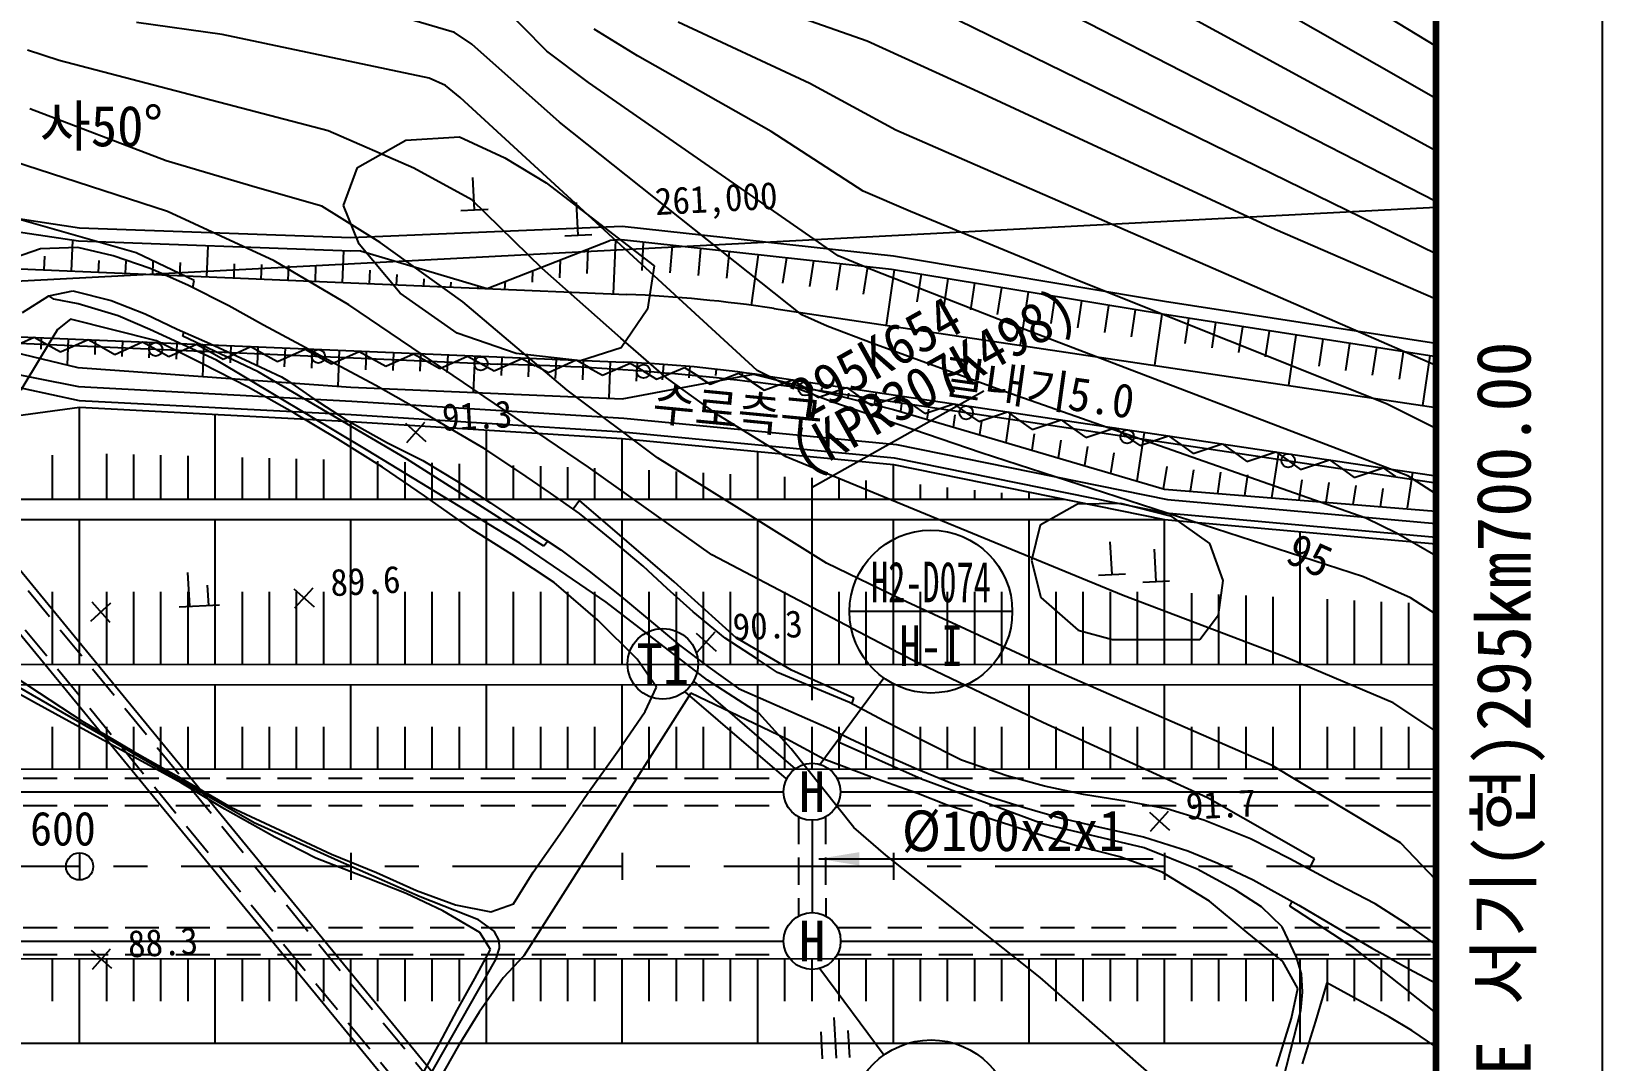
# Model space of a CAD drawing. Header units: millimetres. Extents: x 12262 to 13058, y 1103 to 1809.
# Drawn here: x 12942 to 13057.9, y 1454 to 1529.9 of the extents above; entities that cross this region are included whole.
import ezdxf
from ezdxf.enums import TextEntityAlignment as Align
from ezdxf.xclip import XClip

# ---------------------------------------------------------------- set-up
doc = ezdxf.new("R2010")
doc.units = ezdxf.units.MM
doc.header["$LTSCALE"] = 10
doc.header["$MEASUREMENT"] = 0
doc.header["$XCLIPFRAME"] = 2
for name, pattern in [('11-1평면$0$HIDDEN', [0.375, 0.25, -0.125]), ('A-CENTR01', [2, 1.25, -0.25, 0.25, -0.25]), ('CENTER', [2, 1.25, -0.25, 0.25, -0.25]), ('HIDDEN', [0.375, 0.25, -0.125])]:
    doc.linetypes.add(name, pattern=pattern)
for name, color, linetype in [('TN-MACL', 6, 'A-CENTR01'), ('TN-MANH', 4, 'Continuous'), ('TT-WIRE-EQPM', 6, 'Continuous'), ('TZ-BASE', 253, 'Continuous'), ('TZ-CABL', 4, 'Continuous')]:
    doc.layers.add(name, color=color, linetype=linetype)
doc.layers.add('TX-PAPR', color=2, linetype='Continuous', plot=False)
doc.styles.add('GR', font='GulimChe.ttf')
doc.styles.add('HANA', font='GulimChe.ttf')
doc.styles.get("Standard").update_dxf_attribs({"font": 'GulimChe.ttf'})
doc.styles.add('굴림체', font='GulimChe.ttf')
doc.linetypes.add('ZIGZAG', pattern='A,0.0001,-0.2,[131,ltypeshp.shx,S=0.2,R=0,X=-0.2,Y=0],-0.4,[131,ltypeshp.shx,S=0.2,R=180,X=0.2,Y=0],-0.2', length=0.8001)
doc.dimstyles.get("Standard").update_dxf_attribs({"dimtxt": 0.18, "dimasz": 0.18, "dimexe": 0.18, "dimexo": 0.0625, "dimgap": 0.09, "dimtad": 0, "dimtih": 1, "dimtoh": 1, "dimdec": 4, "dimzin": 0, "dimdsep": 46, "dimtxsty": 'Standard', "dimcen": 0.09, "dimadec": 0, "dimazin": 0, "dimtfac": 1, "dimtdec": 4, "dimtofl": 0, "dimtmove": 0, "dimatfit": 3, "dimfxl": 0, "dimtolj": 1, "dimtzin": 0, "dimarcsym": 0})

# ---------------------------------------------------------------- blocks, each defined once
blk = doc.blocks.new('JD-SGS4SX3S')
at = {"layer": 'TZ-BASE'}
for p, q in [((700, 52.75, 103), (661.18, 73.9, 103)), ((700, 60.46, 105), (678.58, 73.44, 105)), ((700, 56.59, 104), (675.71, 70.47, 104)), ((700, 49, 102), (660.36, 69.32, 102)), ((634.44, 60.09, 97), (630.87, 63.73, 97)), ((658.06, 60.83, 100), (648.27, 64.29, 100)), ((627.65, 61.46, 96), (621.38, 63.29, 96)), ((610.52, 61.3, 95), (604.2, 62.2, 95)), ((628.92, 60.6, 96), (627.65, 61.46, 96)), ((641.13, 59.74, 98), (637.94, 61.71, 98)), ((653.85, 57.71, 99), (644.13, 62.23, 99)), ((700, 45.14, 101), (664.85, 62.31, 101)), ((625.78, 58.1, 95), (610.52, 61.3, 95)), ((635.39, 54.85, 96), (628.92, 60.6, 96)), ((665.94, 57.24, 100), (658.06, 60.83, 100)), ((598.49, 59.39, 94), (596.15, 60.15, 94)), ((618.32, 54.21, 94), (598.49, 59.39, 94)), ((637.52, 57.77, 97), (634.44, 60.09, 97)), ((650.98, 54.16, 98), (641.13, 59.74, 98)), ((626.98, 57.55, 95), (625.78, 58.1, 95)), ((628.05, 56.66, 95), (626.98, 57.55, 95)), ((655.94, 45.01, 97), (637.52, 57.77, 97)), ((660.17, 54.27, 99), (653.85, 57.71, 99)), ((688.14, 46.93, 100), (665.94, 57.24, 100)), ((606.39, 51.99, 93), (596.32, 55.83, 93)), ((649.95, 36.55, 95), (628.05, 56.66, 95)), ((653.25, 40.65, 96), (635.39, 54.85, 96)), ((624.65, 51.45, 94), (618.32, 54.21, 94)), ((620.49, 51.5, 95.22), (624.05, 53.53, 95.22)), ((624.05, 53.53, 95.22), (628.01, 53.76, 95.22)), ((628.01, 53.76, 95.22), (631.36, 52.23, 95.22)), ((657.77, 49.77, 98), (650.98, 54.16, 98)), ((665.63, 51.88, 99), (660.17, 54.27, 99)), ((606.48, 48.27, 92), (594.15, 52.27, 92)), ((631.36, 52.23, 95.22), (634.4, 50.39, 95.22)), ((613.11, 50, 93), (606.39, 51.99, 93)), ((619.46, 48.7, 95.22), (620.49, 51.5, 95.22)), ((628.93, 49.12, 94), (624.65, 51.45, 94)), ((700, 36.91, 99), (665.63, 51.88, 99)), ((580, 50.07), (600, 47.07)), ((580, 50.07), (600, 47.07)), ((617.87, 48.65, 93), (613.11, 50, 93)), ((629.12, 48.38, 94.96), (628.99, 50.78, 94.96)), ((634.4, 50.39, 95.22), (642.37, 44.27, 95.22)), ((604.17, 45.23, 91), (591.98, 48.71, 91)), ((620.61, 45.85, 95.22), (619.46, 48.7, 95.22)), ((634.1, 44.06, 94), (628.93, 49.12, 94)), ((636.77, 46.53, 94.94), (636.64, 48.93, 94.94)), ((661.25, 48.27, 98), (657.77, 49.77, 98)), ((280, 26.66), (700, 48.59)), ((614.35, 44.63, 92), (606.48, 48.27, 92)), ((622.16, 45.99, 93), (617.87, 48.65, 93)), ((628.12, 48.33, 94.96), (630.12, 48.43, 94.96)), ((673.12, 43.37, 98), (661.25, 48.27, 98)), ((599.91, 46.07), (593.2, 47.08)), ((600, 47.07), (620, 46.35)), ((600, 47.07), (620, 46.35)), ((620, 46.35), (640, 47.18)), ((620, 46.35), (640, 47.18)), ((635.77, 46.48, 94.94), (637.77, 46.58, 94.94)), ((640, 47.18), (660, 44.99)), ((640, 47.18), (660, 44.99)), ((700, 41.81, 100), (688.14, 46.93, 100)), ((597.12, 45.51, 94.78), (594.64, 44.66, 94.78)), ((599.86, 45.61, 94.78), (597.12, 45.51, 94.78)), ((599.47, 46.14), (599.37, 43.88)), ((602.47, 45, 94.78), (599.86, 45.61, 94.78)), ((620, 45.35), (599.91, 46.07)), ((608.44, 43.17, 91), (604.17, 45.23, 91)), ((609.46, 45.73), (609.36, 43.46)), ((619.45, 45.37), (619.35, 43.04)), ((620.71, 45.38), (620, 45.35)), ((623.64, 42.26, 95.22), (620.61, 45.85, 95.22)), ((620.71, 45.38), (630.04, 42.59)), ((628.26, 41.62, 93), (622.16, 45.99, 93)), ((630.04, 42.59), (639.1, 46.14)), ((637.47, 45.51), (637.4, 43.7)), ((639.96, 46.18), (639.1, 46.14)), ((639.5, 46.16), (639.34, 42.2)), ((659.86, 44), (639.96, 46.18)), ((641.56, 46.01), (641.45, 43.92)), ((643.68, 45.77), (643.53, 43.74)), ((645.79, 45.54), (645.61, 43.55)), ((647.9, 45.31), (647.69, 43.36)), ((589.79, 44.28), (640.34, 42.16)), ((597.42, 44.97), (597.37, 43.96)), ((601.41, 44.66), (601.37, 43.8)), ((605.2, 44.06, 94.78), (602.47, 45, 94.78)), ((603.41, 44.61), (603.37, 43.71)), ((607.99, 42.85, 94.78), (605.2, 44.06, 94.78)), ((605.41, 44.57), (605.37, 43.63)), ((607.41, 44.52), (607.37, 43.54)), ((611.4, 44.41), (611.36, 43.38)), ((613.4, 44.35), (613.36, 43.29)), ((619.85, 41.4, 92), (614.35, 44.63, 92)), ((615.4, 44.28), (615.36, 43.21)), ((617.4, 44.21), (617.36, 43.13)), ((639.91, 38.93, 94), (634.1, 44.06, 94)), ((635.44, 44.71), (635.38, 43.38)), ((642.37, 44.27, 95.22), (641.88, 41.06, 95.22)), ((650.02, 45.08), (649.52, 41.36)), ((652.11, 44.85), (651.83, 42.98)), ((654.1, 44.63), (653.82, 42.74)), ((656.09, 44.42), (655.8, 42.46)), ((658.6, 43.89, 97), (655.94, 45.01, 97)), ((658.08, 44.2), (657.78, 42.18)), ((660, 44.99), (680, 41.67)), ((660, 44.99), (680, 41.67)), ((608.34, 42.67, 91), (608.44, 43.17, 91)), ((621.39, 43.94), (621.35, 42.96)), ((623.38, 43.62), (623.35, 42.87)), ((625.37, 43.31), (625.35, 42.79)), ((627.36, 43.07), (627.35, 42.71)), ((631.37, 43.12), (631.34, 42.54)), ((633.4, 43.91), (633.37, 43.06)), ((668.86, 39.89, 97), (658.6, 43.89, 97)), ((660.07, 43.98), (659.46, 39.89)), ((679.84, 40.69), (659.86, 44)), ((662.04, 43.64), (661.73, 41.61)), ((664.01, 43.31), (663.71, 41.32)), ((665.99, 42.99), (665.69, 41.01)), ((696.36, 34.09, 98), (673.12, 43.37, 98)), ((595.78, 40.83, 90.37), (597.74, 42.06, 90.37)), ((598.1, 41.8, 90), (597.73, 42.06, 90)), ((597.74, 42.06, 90.37), (599.51, 42.43, 90.37)), ((599.89, 41.47, 90), (598.1, 41.8, 90)), ((599.51, 42.43, 90.37), (602.32, 41.72, 90.37)), ((602.32, 41.72, 90.37), (604.83, 40.72, 90.37)), ((611.01, 41.31, 94.78), (607.99, 42.85, 94.78)), ((627.84, 39.31, 95.22), (623.64, 42.26, 95.22)), ((629.35, 42.8), (629.35, 42.62)), ((667.96, 42.66), (667.66, 40.68)), ((669.93, 42.33), (669.35, 38.41)), ((671.91, 42), (671.61, 40.02)), ((602.85, 40.59, 90), (599.89, 41.47, 90)), ((605.19, 39.57, 90), (602.85, 40.59, 90)), ((604.83, 40.72, 90.37), (607.2, 39.59, 90.37)), ((613.56, 39.89, 94.78), (611.01, 41.31, 94.78)), ((637.53, 29.42, 92), (619.85, 41.4, 92)), ((635.95, 35.1, 93), (628.26, 41.62, 93)), ((641.88, 41.06, 95.22), (639.93, 38.23, 95.22)), ((651.19, 41.13), (700, 33.83)), ((655.12, 39.82, 96), (653.25, 40.65, 96)), ((673.88, 41.68), (673.58, 39.69)), ((675.85, 41.35), (675.56, 39.36)), ((677.82, 41.02), (677.53, 39.03)), ((679.8, 40.69), (679.24, 36.94)), ((699.86, 37.57), (679.84, 40.69)), ((680, 41.67), (700, 38.57)), ((680, 41.67), (700, 38.57)), ((575.54, 39.56), (599.98, 34.35)), ((575.7, 40.15), (599.93, 35.36)), ((598.38, 39.56, 89.33), (597.18, 37.64, 89.33)), ((599.33, 40.32, 89.33), (598.38, 39.56, 89.33)), ((605.68, 38.74, 89.33), (599.33, 40.32, 89.33)), ((610.1, 37.32, 90), (605.19, 39.57, 90)), ((607.2, 39.59, 90.37), (609.6, 38.53, 90.37)), ((616.32, 38.42, 94.78), (613.56, 39.89, 94.78)), ((658.49, 38.53, 96), (655.12, 39.82, 96)), ((697.94, 28.79, 97), (668.86, 39.89, 97)), ((681.77, 40.39), (681.5, 38.55)), ((683.75, 40.08), (683.47, 38.21)), ((685.73, 39.77), (685.44, 37.88)), ((687.7, 39.46), (687.42, 37.55)), ((589.41, 39.29), (599.88, 36.76)), ((589.58, 39.28), (640.13, 37.17)), ((594.6, 38.09), (596.64, 39.01)), ((596.64, 39.01), (597.62, 38.46)), ((597.16, 38.97), (597.13, 38.12)), ((597.62, 38.46), (598.59, 37.92)), ((598.59, 37.92), (600.64, 38.83)), ((599.16, 38.88), (599.08, 36.95)), ((600.64, 38.83), (601.61, 38.29)), ((601.16, 38.8), (601.12, 37.72)), ((601.61, 38.29), (602.59, 37.74)), ((602.59, 37.74), (604.63, 38.66)), ((603.16, 38.72), (603.11, 37.59)), ((604.63, 38.66), (605.61, 38.11)), ((605.16, 38.63), (605.11, 37.49)), ((609.05, 37.04, 89.33), (605.68, 38.74, 89.33)), ((606.59, 37.57), (608.63, 38.48)), ((607.16, 38.55), (607.11, 37.39)), ((607.61, 39.07, 91), (607.68, 39.38, 91)), ((613.16, 36.44, 91), (607.61, 39.07, 91)), ((608.63, 38.48), (609.61, 37.94)), ((609.15, 38.46), (609.06, 36.1)), ((609.6, 38.53, 90.37), (612.57, 37.16, 90.37)), ((610.58, 37.39), (612.62, 38.31)), ((611.15, 38.38), (611.1, 37.12)), ((612.62, 38.31), (613.6, 37.76)), ((613.15, 38.3), (613.1, 36.97)), ((619.21, 36.85, 94.78), (616.32, 38.42, 94.78)), ((632.18, 37.79, 95.22), (627.84, 39.31, 95.22)), ((639.93, 38.23, 95.22), (636.92, 37.25, 95.22)), ((643.26, 36.01, 94), (639.91, 38.93, 94)), ((668.19, 35, 96), (658.49, 38.53, 96)), ((689.68, 39.16), (689.13, 35.46)), ((691.66, 38.85), (691.36, 36.88)), ((693.63, 38.54), (693.33, 36.55)), ((695.61, 38.24), (695.31, 36.21)), ((700, 38.57), (700, 38.57)), ((700, 38.57), (700, 38.57)), ((597.18, 37.64, 89.33), (595.67, 35.09, 89.33)), ((605.61, 38.11), (606.59, 37.57)), ((609.61, 37.94), (610.58, 37.39)), ((621.27, 30.62, 90), (610.1, 37.32, 90)), ((612.57, 37.16, 90.37), (614.88, 36.07, 90.37)), ((613.6, 37.76), (614.58, 37.22)), ((614.58, 37.22), (616.62, 38.13)), ((615.15, 38.21), (615.09, 36.82)), ((616.62, 38.13), (617.6, 37.59)), ((617.15, 38.13), (617.09, 36.71)), ((617.6, 37.59), (618.58, 37.04)), ((618.58, 37.04), (620.62, 37.96)), ((619.15, 38.05), (619.03, 35.38)), ((620.62, 37.96), (621.59, 37.41)), ((621.14, 37.96), (621.09, 36.6)), ((621.59, 37.41), (622.57, 36.87)), ((622.57, 36.87), (624.61, 37.78)), ((623.14, 37.88), (623.09, 36.54)), ((624.61, 37.78), (625.59, 37.24)), ((625.14, 37.8), (625.09, 36.49)), ((625.59, 37.24), (626.57, 36.69)), ((626.57, 36.69), (628.61, 37.61)), ((627.14, 37.71), (627.08, 36.39)), ((628.61, 37.61), (629.59, 37.06)), ((629.14, 37.63), (629.02, 34.93)), ((630.56, 36.52), (632.61, 37.43)), ((631.14, 37.54), (631.08, 36.18)), ((636.92, 37.25, 95.22), (632.18, 37.79, 95.22)), ((632.61, 37.43), (633.58, 36.89)), ((633.13, 37.46), (633.07, 36.07)), ((634.57, 36.4), (636.6, 37.33)), ((635.13, 37.38), (635.07, 35.96)), ((636.6, 37.33), (637.58, 36.79)), ((637.13, 37.29), (637.07, 35.85)), ((638.55, 36.2), (640.6, 37.08)), ((639.13, 37.21), (639.01, 34.51)), ((640.6, 37.08), (641.57, 36.53)), ((641.1, 37.12), (641.03, 35.77)), ((697.58, 37.93), (697.28, 35.92)), ((699.56, 37.62), (699.02, 33.98)), ((700, 37.56), (699.86, 37.57)), ((599.88, 36.76), (620, 35.31)), ((612.42, 35.33, 89.33), (609.05, 37.04, 89.33)), ((624.11, 30.04, 91), (613.16, 36.44, 91)), ((614.88, 36.07, 90.37), (615.4, 35.77, 90.37)), ((621.83, 35.44, 94.78), (619.21, 36.85, 94.78)), ((629.59, 37.06), (630.56, 36.52)), ((633.58, 36.93), (634.57, 36.4)), ((637.58, 36.75), (638.55, 36.2)), ((640, 34.47), (649.68, 36.29)), ((641.57, 36.49), (642.53, 35.91)), ((642.53, 35.91), (644.6, 36.76)), ((643.05, 37), (642.96, 35.85)), ((647.14, 33.23, 94), (643.26, 36.01, 94)), ((644.6, 36.76), (645.56, 36.18)), ((644.99, 36.84), (644.91, 36.02)), ((645.56, 36.14), (646.5, 35.55)), ((646.5, 35.55), (648.59, 36.35)), ((646.93, 36.64), (646.88, 36.18)), ((648.59, 36.35), (649.54, 35.76)), ((648.87, 36.41), (648.83, 36.13)), ((649.68, 36.29), (660, 33.67)), ((651.63, 35.71, 95), (649.95, 36.55, 95)), ((650.46, 36.18), (700, 28.78)), ((650.81, 36.13), (650.79, 36.01)), ((599.93, 35.36), (620.08, 34.3)), ((615.86, 33.37, 89.33), (612.42, 35.33, 89.33)), ((615.4, 35.77, 90.37), (617.2, 34.51, 90.37)), ((620, 35.31), (640, 34.47)), ((624.8, 33.78, 94.78), (621.83, 35.44, 94.78)), ((642.61, 30.11, 93), (635.95, 35.1, 93)), ((649.53, 35.71), (650.47, 35.1)), ((650.47, 35.1), (652.57, 35.86)), ((655.45, 34.25, 95), (651.63, 35.71, 95)), ((652.57, 35.86), (653.51, 35.24)), ((652.76, 35.67), (652.74, 35.52)), ((653.5, 35.2), (654.42, 34.57)), ((654.42, 34.57), (656.54, 35.29)), ((654.72, 35.27), (654.68, 35.02)), ((656.54, 35.29), (657.46, 34.65)), ((656.69, 34.88), (656.63, 34.53)), ((658.72, 34.95), (658.58, 34.03)), ((694.84, 25.67, 96), (668.19, 35, 96)), ((580, 31.11), (600, 33.85)), ((581.34, 34.48), (638.53, -35.1)), ((585.22, 34.48), (642.42, -35.1)), ((599.98, 34.35), (620.03, 33.3)), ((600, 27.06), (600, 33.85)), ((600, 33.85), (620, 32.8)), ((617.2, 34.51, 90.37), (619.58, 32.96, 90.37)), ((620.08, 34.3), (640.12, 33.03)), ((627.34, 32.25, 94.78), (624.8, 33.78, 94.78)), ((666.47, 30.48, 95), (655.45, 34.25, 95)), ((657.46, 34.62), (658.37, 33.98)), ((658.37, 33.98), (660.5, 34.68)), ((660, 33.67), (680, 27.81)), ((660.5, 34.68), (661.41, 34.03)), ((660.61, 34.09), (660.53, 33.54)), ((661.41, 34.03), (662.33, 33.39)), ((662.33, 33.39), (664.46, 34.09)), ((662.58, 33.7), (662.46, 32.95)), ((664.46, 34.09), (665.37, 33.44)), ((699.84, 32.35, 98), (696.36, 34.09, 98)), ((610, 27.06), (610, 33.33)), ((619.03, 31.49, 89.33), (615.86, 33.37, 89.33)), ((619.58, 32.96, 90.37), (622.71, 31.22, 90.37)), ((620, 27.06), (620, 32.8)), ((620, 32.8), (640, 31.53)), ((620.03, 33.3), (640.04, 32.03)), ((624.04, 32.66, 91.3), (625.53, 31.32, 91.3)), ((624.12, 31.25, 91.3), (625.46, 32.74, 91.3)), ((640.12, 33.03), (660.22, 31.1)), ((652.09, 30.18, 94), (647.14, 33.23, 94)), ((664.54, 33.29), (664.4, 32.38)), ((665.37, 33.44), (666.29, 32.8)), ((666.29, 32.8), (668.41, 33.5)), ((666.49, 32.82), (666.34, 31.82)), ((668.61, 33.47), (668.28, 31.25)), ((668.41, 33.5), (669.33, 32.85)), ((669.33, 32.85), (670.24, 32.21)), ((670.24, 32.21), (672.37, 32.91)), ((672.37, 32.91), (673.28, 32.26)), ((622.33, 29.42, 89.33), (619.03, 31.49, 89.33)), ((629.83, 30.79, 94.78), (627.34, 32.25, 94.78)), ((630, 27.06), (630, 32.17)), ((640, 27.06), (640, 31.53)), ((640, 31.53), (660, 29.61)), ((640.04, 32.03), (660.07, 30.11)), ((670.39, 31.89), (670.21, 30.68)), ((672.35, 31.42), (672.15, 30.11)), ((673.28, 32.26), (674.2, 31.62)), ((674.2, 31.62), (676.32, 32.32)), ((676.32, 32.32), (677.24, 31.67)), ((677.24, 31.67), (678.16, 31.03)), ((678.5, 31.99), (677.96, 28.41)), ((678.16, 31.03), (680.28, 31.73)), ((680.28, 31.73), (681.2, 31.09)), ((700, 32.25, 98), (699.84, 32.35, 98)), ((598, 27.06), (598, 30.32)), ((602, 27.06), (602, 30.4)), ((604, 27.06), (604, 30.35)), ((606, 27.06), (606, 30.3)), ((608, 27.06), (608, 30.25)), ((612, 27.06), (612, 30.14)), ((632.45, 23.82, 90), (621.27, 30.62, 90)), ((622.71, 31.22, 90.37), (625.31, 29.92, 90.37)), ((632.45, 29.06, 94.78), (629.83, 30.79, 94.78)), ((650, 27.06), (650, 30.57)), ((676.94, 19.97, 94), (652.09, 30.18, 94)), ((660.22, 31.1), (680.22, 27.05)), ((694.66, 21.34, 95), (666.47, 30.48, 95)), ((674.3, 30.95), (674.09, 29.54)), ((676.25, 30.47), (676.02, 28.97)), ((681.2, 31.09), (682.11, 30.44)), ((682.11, 30.44), (684.24, 31.14)), ((684.24, 31.14), (685.15, 30.5)), ((685.15, 30.5), (686.07, 29.85)), ((686.07, 29.85), (688.19, 30.55)), ((688.39, 30.51), (687.89, 27.16)), ((688.19, 30.55), (689.11, 29.91)), ((614, 27.06), (614, 30.09)), ((616, 27.06), (616, 30.04)), ((618, 27.06), (618, 29.98)), ((622, 27.06), (622, 29.87)), ((625.43, 27.3, 89.33), (622.33, 29.42, 89.33)), ((624, 27.06), (624, 29.8)), ((634.23, 23.6, 91), (624.11, 30.04, 91)), ((625.31, 29.92, 90.37), (627.8, 28.41, 90.37)), ((626, 27.06), (626, 29.74)), ((628, 27.06), (628, 29.68)), ((632, 27.06), (632, 29.55)), ((634.71, 27.51, 94.78), (632.45, 29.06, 94.78)), ((634, 27.06), (634, 29.49)), ((636, 27.06), (636, 29.42)), ((646.61, 22.97, 92), (637.53, 29.42, 92)), ((638, 27.06), (638, 29.36)), ((642, 27.06), (642, 29.2)), ((648.45, 26.48, 93), (642.61, 30.11, 93)), ((644, 27.06), (644, 29.11)), ((646, 27.06), (646, 29.01)), ((660, 27.06), (660, 29.61)), ((660, 29.61), (680, 25.56)), ((660.07, 30.11), (680.07, 26.06)), ((680.15, 29.48), (679.9, 27.84)), ((682.13, 29.24), (681.89, 27.65)), ((684.13, 29.06), (683.89, 27.49)), ((689.11, 29.91), (690.02, 29.26)), ((690.02, 29.26), (692.15, 29.96)), ((692.15, 29.96), (693.06, 29.32)), ((693.06, 29.32), (693.98, 28.67)), ((693.98, 28.67), (696.11, 29.37)), ((696.11, 29.37), (697.02, 28.73)), ((698.28, 29.04), (697.89, 26.43)), ((627.8, 28.41, 90.37), (630.3, 26.8, 90.37)), ((648, 27.06), (648, 28.91)), ((652, 27.06), (652, 28.72)), ((654, 27.06), (654, 28.63)), ((656, 27.06), (656, 28.53)), ((658, 27.06), (658, 28.43)), ((662, 27.06), (662, 28.14)), ((664, 27.06), (664, 27.93)), ((680, 27.81), (700, 26.18)), ((686.12, 28.87), (685.89, 27.33)), ((690.11, 28.49), (689.89, 27)), ((692.1, 28.29), (691.88, 26.84)), ((694.09, 28.07), (693.88, 26.68)), ((696.08, 27.86), (695.88, 26.51)), ((700, 27.47, 97), (697.94, 28.79, 97)), ((427.72, 27.05), (672.59, 27.06)), ((628.94, 24.82, 89.33), (625.43, 27.3, 89.33)), ((630.3, 26.8, 90.37), (633.32, 24.76, 90.37)), ((636.85, 26, 94.78), (634.71, 27.51, 94.78)), ((636.86, 26.96, 91), (636.38, 26.34, 91)), ((643.84, 20.98, 91), (636.86, 26.96, 91)), ((666, 27.06), (666, 27.73)), ((668, 27.06), (668, 27.53)), ((670, 27.06), (670, 27.59)), ((673.58, 26.69, 93.53), (670.83, 25.14, 93.53)), ((676.78, 26.74, 93.53), (673.58, 26.69, 93.53)), ((680.52, 25.79, 93.53), (676.78, 26.74, 93.53)), ((680.22, 27.05), (700, 25.27)), ((700.06, 27.42), (699.88, 26.19)), ((426.09, 25.55), (680, 25.56)), ((600, 14.89), (600, 25.56)), ((610, 14.89), (610, 25.56)), ((620, 14.89), (620, 25.56)), ((630, 14.89), (630, 25.56)), ((639.25, 24.07, 94.78), (636.85, 26, 94.78)), ((640, 14.89), (640, 25.56)), ((655.06, 22.34, 93), (648.45, 26.48, 93)), ((650, 14.89), (650, 25.56)), ((660, 14.89), (660, 25.56)), ((670, 14.89), (670, 25.56)), ((680, 14.89), (680, 25.56)), ((680, 14.89), (680, 25.56)), ((680, 25.56), (700, 23.77)), ((680.07, 26.06), (700, 24.27)), ((683.32, 23.81, 93.53), (680.52, 25.79, 93.53)), ((697.09, 24.56, 96), (694.84, 25.67, 96)), ((700, 26.18), (700, 26.18)), ((631.86, 22.98, 89.33), (628.94, 24.82, 89.33)), ((633.32, 24.76, 90.37), (635.48, 23.32, 90.37)), ((670.83, 25.14, 93.53), (670.19, 22.55, 93.53)), ((690, 14.9), (690, 24.67)), ((700, 22.88, 96), (697.09, 24.56, 96)), ((638.82, 19.47, 90), (632.45, 23.82, 90)), ((634.52, 23.97, 91), (634.23, 23.6, 91)), ((635.48, 23.32, 90.37), (637.57, 21.77, 90.37)), ((641.55, 22.14, 94.78), (639.25, 24.07, 94.78)), ((676.12, 21.52, 93.78), (675.99, 23.91, 93.78)), ((679.38, 20.99, 93.78), (679.25, 23.38, 93.78)), ((684.31, 21.07, 93.53), (683.32, 23.81, 93.53)), ((700, 14.9), (700, 23.77)), ((700, 23.77), (700, 23.77)), ((635, 20.93, 89.33), (631.86, 22.98, 89.33)), ((643.31, 20.48, 94.78), (641.55, 22.14, 94.78)), ((661.41, 15.21, 92), (646.61, 22.97, 92)), ((660.64, 19.65, 93), (655.06, 22.34, 93)), ((670.19, 22.55, 93.53), (670.87, 19.83, 93.53)), ((608.12, 19.17, 89.31), (607.99, 21.66, 89.31)), ((638.2, 18.15, 89.33), (635, 20.93, 89.33)), ((637.57, 21.77, 90.37), (639.81, 19.98, 90.37)), ((648.42, 16.85, 91), (643.84, 20.98, 91)), ((675.12, 21.46, 93.78), (677.12, 21.57, 93.78)), ((678.38, 20.94, 93.78), (680.37, 21.04, 93.78)), ((683.98, 18.54, 93.53), (684.31, 21.07, 93.53)), ((698.12, 19.79, 95), (694.66, 21.34, 95)), ((598, 14.89), (598, 20.23)), ((602, 14.89), (602, 20.23)), ((604, 14.89), (604, 20.23)), ((606, 14.89), (606, 20.23)), ((608, 14.89), (608, 20.23)), ((609.52, 19.24, 89.31), (609.44, 20.74, 89.31)), ((612, 14.89), (612, 20.23)), ((614, 14.89), (614, 20.23)), ((615.8, 20.47, 89.59), (617.29, 19.13, 89.59)), ((615.87, 19.06, 89.59), (617.21, 20.54, 89.59)), ((616, 14.89), (616, 20.23)), ((618, 14.89), (618, 20.23)), ((622, 14.89), (622, 20.23)), ((624, 14.89), (624, 20.23)), ((626, 14.89), (626, 20.23)), ((628, 14.89), (628, 20.23)), ((632, 14.89), (632, 20.23)), ((634, 14.89), (634, 20.23)), ((636, 14.89), (636, 20.23)), ((638, 14.89), (638, 20.23)), ((639.81, 19.98, 90.37), (642.17, 18.03, 90.37)), ((642, 14.89), (642, 20.23)), ((645.25, 18.76, 94.78), (643.31, 20.48, 94.78)), ((644, 14.89), (644, 20.23)), ((646, 14.89), (646, 20.23)), ((648, 14.89), (648, 20.23)), ((652, 14.89), (652, 20.23)), ((654, 14.89), (654, 20.23)), ((656, 14.89), (656, 20.23)), ((658, 14.89), (658, 20.23)), ((662, 14.89), (662, 20.23)), ((664, 14.89), (664, 20.23)), ((666, 14.89), (666, 20.23)), ((668, 14.89), (668, 20.23)), ((670.87, 19.83, 93.53), (673.63, 17.41, 93.53)), ((672, 14.89), (672, 20.23)), ((674, 14.89), (674, 20.23)), ((676, 14.89), (676, 20.23)), ((688.79, 15.47, 94), (676.94, 19.97, 94)), ((678, 14.89), (678, 20.23)), ((682, 14.89), (682, 20.14)), ((684, 14.9), (684, 20.05)), ((686, 14.9), (686, 19.96)), ((688, 14.9), (688, 19.87)), ((700, 18.6, 95), (698.12, 19.79, 95)), ((600.82, 18.08, 88.34), (602.31, 19.42, 88.34)), ((600.89, 19.49, 88.34), (602.24, 18.01, 88.34)), ((607.33, 19.13, 89.31), (610.32, 19.28, 89.31)), ((646.3, 13.72, 90), (638.82, 19.47, 90)), ((647.59, 16.83, 94.78), (645.25, 18.76, 94.78)), ((672, 14.38, 93), (660.64, 19.65, 93)), ((682.6, 16.72, 93.53), (683.98, 18.54, 93.53)), ((692, 14.9), (692, 19.69)), ((694, 14.9), (694, 19.6)), ((696, 14.9), (696, 19.51)), ((698, 14.9), (698, 19.42)), ((641.12, 15.27, 89.33), (638.2, 18.15, 89.33)), ((642.17, 18.03, 90.37), (644.24, 16.31, 90.37)), ((673.63, 17.41, 93.53), (676.16, 16.73, 93.53)), ((596.68, 12.07, 88.1), (588.17, 16.8, 88.1)), ((644.24, 16.31, 90.37), (646.33, 14.74, 90.37)), ((645.46, 17.2, 90.29), (646.94, 15.86, 90.29)), ((645.53, 15.79, 90.29), (646.87, 17.28, 90.29)), ((649.99, 15.28, 94.78), (647.59, 16.83, 94.78)), ((652.5, 14.46, 91), (648.42, 16.85, 91)), ((676.16, 16.73, 93.53), (682.6, 16.72, 93.53)), ((606.49, 6.87, 89), (591.96, 15.25, 89)), ((642.53, 13.22, 89.33), (641.12, 15.27, 89.33)), ((651.45, 14.3, 94.78), (649.99, 15.28, 94.78)), ((671.03, 10.6, 92), (661.41, 15.21, 92)), ((696.86, 12.06, 94), (688.79, 15.47, 94)), ((400, 14.88), (700, 14.9)), ((593.59, 15.05, 89.33), (597.01, 12.79, 89.33)), ((646.33, 14.74, 90.37), (648.59, 13.11, 90.37)), ((656.77, 12.07, 90.5), (651.45, 14.3, 90.5)), ((657.09, 12.41, 91), (652.5, 14.46, 91)), ((687.93, 7.43, 93), (672, 14.38, 93)), ((400, 13.38), (700, 13.4)), ((597.01, 12.79, 89.33), (600.25, 10.69, 89.33)), ((600, 7.18), (600, 13.39)), ((610, 7.18), (610, 13.39)), ((620, 7.18), (620, 13.39)), ((630, 7.18), (630, 13.39)), ((645.06, 12.78, 89.67), (632.76, -6.58, 89.67)), ((640, 7.18), (640, 13.39)), ((641.69, 11.42, 89.33), (642.53, 13.22, 89.33)), ((650.36, 10.24, 89.67), (645.06, 12.78, 89.67)), ((650.11, 11.27, 90), (646.3, 13.72, 90)), ((648.59, 13.11, 94.3), (655.28, 10.17, 94.3)), ((650, 7.18), (650, 13.39)), ((660, 7.18), (660, 13.39)), ((670, 7.18), (670, 13.39)), ((680, 7.18), (680, 13.39)), ((690, 7.18), (690, 13.39)), ((700, 7.18), (700, 13.39)), ((600.75, 9.84, 88.1), (596.68, 12.07, 88.1)), ((659.29, 10.74, 90.5), (656.77, 12.07, 90.5)), ((656.94, 11.97, 91), (657.09, 12.41, 91)), ((700, 9.97, 94), (696.86, 12.06, 94)), ((600.25, 10.69, 89.33), (603.86, 8.55, 89.33)), ((639.76, 8.6, 89.33), (641.69, 11.42, 89.33)), ((652.46, 8.67, 90), (650.11, 11.27, 90)), ((662.1, 9.31, 90.5), (659.29, 10.74, 90.5)), ((683.15, 5.05, 92), (671.03, 10.6, 92)), ((598, 7.18), (598, 10.28)), ((604.08, 8.02, 88.1), (600.75, 9.84, 88.1)), ((602, 7.18), (602, 10.28)), ((604, 7.18), (604, 10.29)), ((606, 7.18), (606, 10.29)), ((608, 7.18), (608, 10.29)), ((612, 7.18), (612, 10.29)), ((614, 7.18), (614, 10.29)), ((616, 7.18), (616, 10.29)), ((618, 7.18), (618, 10.29)), ((622, 7.18), (622, 10.29)), ((624, 7.18), (624, 10.29)), ((626, 7.18), (626, 10.29)), ((628, 7.18), (628, 10.29)), ((632, 7.18), (632, 10.29)), ((634, 7.18), (634, 10.29)), ((636, 7.18), (636, 10.29)), ((638, 7.18), (638, 10.29)), ((642, 7.18), (642, 10.29)), ((644, 7.18), (644, 10.29)), ((646, 7.18), (646, 10.29)), ((648, 7.18), (648, 10.29)), ((652.14, 9.39, 89.67), (650.36, 10.24, 89.67)), ((652, 7.18), (652, 10.29)), ((654.87, 7.9, 89.67), (652.14, 9.39, 89.67)), ((654, 7.18), (654, 10.29)), ((655.28, 10.17, 94.3), (656.79, 9.43, 94.3)), ((656, 7.18), (656, 10.29)), ((656.01, 9.13, 91), (656.2, 9.72, 91)), ((656.79, 9.43, 94.3), (659.26, 8.28, 94.3)), ((658, 7.18), (658, 10.29)), ((662, 7.18), (662, 10.29)), ((665.01, 7.82, 90.5), (662.1, 9.31, 90.5)), ((664, 7.18), (664, 10.29)), ((666, 7.18), (666, 10.29)), ((668, 7.18), (668, 10.29)), ((672, 7.18), (672, 10.29)), ((674, 7.18), (674, 10.29)), ((676, 7.18), (676, 10.29)), ((678, 7.18), (678, 10.29)), ((682, 7.18), (682, 10.29)), ((684, 7.18), (684, 10.29)), ((686, 7.18), (686, 10.29)), ((688, 7.18), (688, 10.29)), ((692, 7.18), (692, 10.29)), ((694, 7.18), (694, 10.29)), ((696, 7.18), (696, 10.29)), ((698, 7.18), (698, 10.29)), ((603.86, 8.55, 89.33), (607.12, 6.69, 89.33)), ((637.46, 5.39, 89.33), (639.76, 8.6, 89.33)), ((657.08, 2.87, 90), (652.46, 8.67, 90)), ((662.08, 6.43, 91), (656.01, 9.13, 91)), ((659.26, 8.28, 94.3), (661.72, 7.18, 94.3)), ((359.8, 7.16), (700, 7.18)), ((607.48, 6.15, 88.1), (604.08, 8.02, 88.1)), ((658.38, 6.58, 89.67), (654.87, 7.9, 89.67)), ((661.72, 7.18, 94.3), (664.23, 6.15, 94.3)), ((668.36, 6.67, 90.5), (665.01, 7.82, 90.5)), ((697.4, 1.75, 93), (687.93, 7.43, 93)), ((612.88, 3.21, 89), (606.49, 6.87, 89)), ((607.12, 6.69, 89.33), (611.15, 4.37, 89.33)), ((610.71, 4.21, 88.1), (607.48, 6.15, 88.1)), ((661.73, 5.41, 89.67), (658.38, 6.58, 89.67)), ((671, 3.15, 91), (662.08, 6.43, 91)), ((664.23, 6.15, 94.3), (666.74, 5.25, 94.3)), ((671.13, 5.92, 90.5), (668.36, 6.67, 90.5)), ((674.02, 5.29, 90.5), (671.13, 5.92, 90.5)), ((635.4, 2.37, 89.33), (637.46, 5.39, 89.33)), ((663.97, 4.52, 89.67), (661.73, 5.41, 89.67)), ((666.74, 5.25, 94.3), (669.49, 4.4, 94.3)), ((677.24, 4.79, 90.5), (674.02, 5.29, 90.5)), ((680.15, 4.24, 90.5), (677.24, 4.79, 90.5)), ((691.06, 0.56, 92), (683.15, 5.05, 92)), ((614.39, 2.15, 88.1), (610.71, 4.21, 88.1)), ((611.15, 4.37, 89.33), (614.8, 2.67, 89.33)), ((667.29, 3.47, 89.67), (663.97, 4.52, 89.67)), ((669.49, 4.4, 94.3), (672.3, 3.58, 94.3)), ((672.3, 3.58, 94.3), (675.21, 2.89, 94.3)), ((678.88, 4.01, 91.66), (680.36, 2.67, 91.66)), ((678.95, 2.6, 91.66), (680.29, 4.08, 91.66)), ((682.9, 3.41, 90.5), (680.15, 4.24, 90.5)), ((619.07, 0.4, 89), (612.88, 3.21, 89)), ((614.8, 2.67, 89.33), (618.57, 0.91, 89.33)), ((633.45, -0.43, 89.33), (635.4, 2.37, 89.33)), ((659.44, 0.82, 90), (657.08, 2.87, 90)), ((670.64, 2.38, 89.67), (667.29, 3.47, 89.67)), ((673.41, 1.53, 89.67), (670.64, 2.38, 89.67)), ((678.48, 1.36, 91), (671, 3.15, 91)), ((675.21, 2.89, 94.3), (678.45, 2.18, 94.3)), ((686.33, 2.04, 90.5), (682.9, 3.41, 90.5)), ((617.42, 0.6, 88.1), (614.39, 2.15, 88.1)), ((676.7, 0.7, 89.67), (673.41, 1.53, 89.67)), ((678.45, 2.18, 94.3), (681.7, 1.15, 94.3)), ((682.41, -0.21, 91), (678.48, 1.36, 91)), ((689.24, 0.57, 90.5), (686.33, 2.04, 90.5)), ((699.99, -1, 93), (697.4, 1.75, 93)), ((600, 1), (600, -1)), ((621.27, -0.9, 88.1), (617.42, 0.6, 88.1)), ((618.57, 0.91, 89.33), (621.88, -0.44, 89.33)), ((625.1, -2.23, 89), (619.07, 0.4, 89)), ((620, 1), (620, -1)), ((640, 1), (640, -1)), ((670.83, -8.19, 90), (659.44, 0.82, 90)), ((660, 1), (660, -1)), ((679.81, -0.43, 89.67), (676.7, 0.7, 89.67)), ((680, 1), (680, -1)), ((681.7, 1.15, 94.3), (683.92, 0.23, 94.3)), ((683.92, 0.23, 94.3), (686.53, -0.98, 94.3)), ((692.16, -1.02, 90.5), (689.24, 0.57, 90.5)), ((690.66, -0.2, 92), (691.06, 0.56, 92)), ((700, 1), (700, -1)), ((624.08, -1.99, 88.1), (621.27, -0.9, 88.1)), ((621.88, -0.44, 89.33), (624.85, -1.77, 89.33)), ((631.98, -2.75, 89.33), (633.45, -0.43, 89.33)), ((683.3, -2.57, 89.67), (679.81, -0.43, 89.67)), ((685.2, -1.73, 91), (682.41, -0.21, 91)), ((686.53, -0.98, 94.3), (689.9, -2.86, 94.3)), ((695.53, -2.76, 90.5), (692.16, -1.02, 90.5)), ((700, -1.01, 93), (699.99, -1, 93)), ((626.79, -3.28, 88.1), (624.08, -1.99, 88.1)), ((624.85, -1.77, 89.33), (627.72, -2.82, 89.33)), ((629.41, -3.94, 89), (625.1, -2.23, 89)), ((687.13, -2.98, 91), (685.2, -1.73, 91)), ((629.51, -4.87, 88.1), (626.79, -3.28, 88.1)), ((627.72, -2.82, 89.33), (630.31, -3.35, 89.33)), ((630.31, -3.35, 89.33), (631.98, -2.75, 89.33)), ((686.08, -4.86, 89.67), (683.3, -2.57, 89.67)), ((688.67, -4.46, 91), (687.13, -2.98, 91)), ((689.22, -2.94, 92), (689.41, -2.59, 92)), ((693.96, -6, 92), (689.22, -2.94, 92)), ((689.9, -2.86, 94.3), (692.48, -4.37, 94.3)), ((697.97, -4.33, 90.5), (695.53, -2.76, 90.5)), ((630.57, -4.78, 89), (629.41, -3.94, 89)), ((689.72, -6.69, 91), (688.67, -4.46, 91)), ((692.48, -4.37, 94.3), (695.25, -6, 94.3)), ((700, -5.76, 90.5), (697.97, -4.33, 90.5)), ((630.29, -6.12, 88.1), (629.51, -4.87, 88.1)), ((630.94, -5.47, 89), (630.57, -4.78, 89)), ((630.97, -6.02, 89), (630.94, -5.47, 89)), ((688.72, -7.01, 89.67), (686.08, -4.86, 89.67)), ((700, -6.82), (359.8, -6.83)), ((598, -9.92), (598, -6.82)), ((600, -13.03), (600, -6.82)), ((600.86, -6.16, 88.34), (602.35, -7.5, 88.34)), ((600.94, -7.57, 88.34), (602.28, -6.08, 88.34)), ((602, -9.92), (602, -6.82)), ((604, -9.92), (604, -6.82)), ((606, -9.92), (606, -6.82)), ((608, -9.92), (608, -6.82)), ((610, -13.03), (610, -6.82)), ((612, -9.92), (612, -6.82)), ((614, -9.92), (614, -6.82)), ((616, -9.92), (616, -6.82)), ((618, -9.92), (618, -6.82)), ((620, -13.03), (620, -6.82)), ((621.79, -22.47, 89), (630.68, -6.86, 89)), ((622, -9.92), (622, -6.82)), ((624, -9.92), (624, -6.82)), ((626, -9.92), (626, -6.82)), ((628, -9.92), (628, -6.82)), ((629.14, -8.27, 88.1), (630.29, -6.12, 88.1)), ((630, -13.03), (630, -6.82)), ((630.68, -6.86, 89), (630.97, -6.02, 89)), ((632.76, -6.58, 89.67), (631.22, -8.22, 89.67)), ((632, -9.92), (632, -6.82)), ((634, -9.92), (634, -6.82)), ((636, -9.92), (636, -6.82)), ((638, -9.92), (638, -6.82)), ((640, -13.03), (640, -6.82)), ((642, -9.92), (642, -6.82)), ((644, -9.92), (644, -6.82)), ((646, -9.92), (646, -6.82)), ((648, -9.92), (648, -6.82)), ((650, -13.03), (650, -6.82)), ((652, -9.92), (652, -6.82)), ((654, -9.92), (654, -6.82)), ((656, -9.92), (656, -6.82)), ((658, -9.92), (658, -6.82)), ((660, -13.03), (660, -6.82)), ((662, -9.92), (662, -6.82)), ((664, -9.92), (664, -6.82)), ((666, -9.92), (666, -6.82)), ((668, -9.92), (668, -6.82)), ((670, -13.03), (670, -6.82)), ((672, -9.92), (672, -6.82)), ((674, -9.92), (674, -6.82)), ((676, -9.92), (676, -6.82)), ((678, -9.92), (678, -6.82)), ((680, -13.03), (680, -6.82)), ((682, -9.92), (682, -6.82)), ((684, -9.92), (684, -6.82)), ((686, -9.92), (686, -6.82)), ((688, -9.92), (688, -6.82)), ((690.1, -7.92, 91), (689.72, -6.69, 91)), ((690, -13.03), (690, -6.82)), ((692, -9.92), (692, -6.82)), ((700, -10.8, 92), (693.96, -6, 92)), ((694, -9.92), (694, -6.82)), ((695.25, -6, 94.3), (698.01, -7.55, 94.3)), ((696, -9.92), (696, -6.82)), ((698, -9.92), (698, -6.82)), ((700, -13.02), (700, -6.81)), ((689.83, -9, 89.67), (688.72, -7.01, 89.67)), ((690.17, -9.27, 91), (690.1, -7.92, 91)), ((698.01, -7.55, 94.3), (700, -8.6, 94.3)), ((627.84, -10.59, 88.1), (629.14, -8.27, 88.1)), ((631.22, -8.22, 89.67), (629.45, -10.74, 89.67)), ((680.29, -16.49, 90), (670.83, -8.19, 90)), ((689.35, -11.18, 89.67), (689.83, -9, 89.67)), ((691.97, -8.59, 90.74), (691.12, -11.4, 90.74)), ((696.57, -11.1, 90.74), (691.97, -8.59, 90.74)), ((690.03, -10.63, 91), (690.17, -9.27, 91)), ((626.53, -13.06, 88.1), (627.84, -10.59, 88.1)), ((629.45, -10.74, 89.67), (627.92, -13.25, 89.67)), ((655.62, -11.13, 89.49), (655.78, -14.13, 89.49)), ((688.24, -14.74, 89.67), (689.35, -11.18, 89.67)), ((688.48, -16.75, 91), (690.03, -10.63, 91)), ((691.12, -11.4, 90.74), (690.13, -14.55, 90.74)), ((698.22, -12.08, 90.74), (696.57, -11.1, 90.74)), ((654.78, -14.18, 89.49), (654.68, -12.18, 89.49)), ((656.78, -14.08, 89.49), (656.67, -12.08, 89.49)), ((700, -13.29, 90.74), (698.22, -12.08, 90.74)), ((529.48, -13.03), (700, -13.02)), ((624.88, -16.02, 88.1), (626.53, -13.06, 88.1)), ((627.92, -13.25, 89.67), (626.14, -16.37, 89.67))]:
    blk.add_line(p, q, dxfattribs=at)
at = {"layer": 'TZ-BASE', "ltscale": 0.2}
for p, q in [((588.46, 38.86), (630.83, 37.01)), ((655.35, 34.94), (700, 28.28))]:
    blk.add_line(p, q, dxfattribs=at)
at = {"layer": 'TZ-BASE', "linetype": '11-1평면$0$HIDDEN'}
for p, q in [((581.7, 34.83), (639.47, -35.45)), ((584.29, 34.83), (642.06, -35.45))]:
    blk.add_line(p, q, dxfattribs=at)
at = {"layer": 'TZ-BASE', "linetype": 'CENTER', "flags": 128}
blk.add_lwpolyline([(700, 0), (280, 0), (0, 0)], dxfattribs=at)
at = {"layer": 'TZ-BASE'}
for centre, radius in [((605.61, 38.11), 0.5), ((617.6, 37.59), 0.5), ((629.59, 37.06), 0.5), ((641.57, 36.49), 0.5), ((653.5, 35.2), 0.5), ((665.37, 33.44), 0.5), ((677.24, 31.67), 0.5), ((689.11, 29.91), 0.5), ((600, 0), 1)]:
    blk.add_circle(centre, radius, dxfattribs=at)
for radius in [102.5, 97.5]:
    blk.add_arc((636.05, -60.25), radius, 81.5009, 87.6011, dxfattribs=at)
at = {"layer": 'TZ-BASE', "ltscale": 0.2}
blk.add_arc((626.85, -156.3), 193.35, 81.5226, 88.8221, dxfattribs=at)
at = {"layer": 'TZ-BASE', "style": 'HANA'}
for s, height, rotation, p in [('D(함)현내제1 2.0X1 사50%%D', 3, 0.0026, (560.68, 53.07)), ('261,000', 2, 2.9893, (642.47, 48)), ('길내기5.0', 2.5, 352.0777, (663.45, 34.96)), ('수로측구', 2.5, 354.5182, (642.16, 32.91)), ('91.3', 2, 2.9893, (626.78, 32.1, 91.3)), ('95', 2.4, 335.8178, (688.79, 22.46, 95)), ('89.6', 2, 2.9893, (618.54, 19.91, 89.59)), ('90.3', 2, 2.9893, (648.2, 16.64, 90.29)), ('91.7', 2, 2.9893, (681.62, 3.44, 91.66)), ('88.3', 2, 2.9893, (603.61, -6.72, 88.34))]:
    blk.add_text(s, height=height, rotation=rotation, dxfattribs=at).set_placement(p)
blk.add_text('600', height=2.5, dxfattribs=at).set_placement((596.35, 1.54))

msp = doc.modelspace()

# ---------------------------------------------------------------- linework, layer by layer
at = {"layer": 'TN-MACL', "const_width": 0.5}
msp.add_lwpolyline([(13045.6, 1543.33), (13045.6, 1393.33)], dxfattribs=at)
at = {"layer": 'TN-MANH'}
for centre in [(12999.6, 1473.83, -271.25), (12999.61, 1462.83, -271.25)]:
    msp.add_circle(centre, 2.1, dxfattribs=at)
at = {"layer": 'TT-WIRE-EQPM'}
msp.add_circle((12988.6, 1483.26, -271.25), 2.6, dxfattribs=at)
at = {"layer": 'TX-PAPR'}
msp.add_lwpolyline([(12261.89, 1103.05), (13057.89, 1103.05), (13057.89, 1619.05), (12261.89, 1619.05)], close=True, dxfattribs=at)
at = {"layer": 'TX-PAPR', "flags": 128}
msp.add_lwpolyline([(13045.6, 1543.33), (12345.6, 1543.33), (12345.6, 1393.33), (13045.6, 1393.33)], close=True, dxfattribs=at)
at = {"layer": 'TZ-BASE'}
for p, q in [((13014.37, 1487.11, -271.25), (13002.37, 1487.11, -271.25)), ((13000.17, 1475.85, -271.25), (13004.9, 1482.22, -271.25)), ((13000.18, 1460.81, -271.25), (13004.91, 1454.43, -271.25))]:
    msp.add_line(p, q, dxfattribs=at)
at = {"layer": 'TZ-BASE', "elevation": -271.25, "flags": 128}
msp.add_lwpolyline([(12999.6, 1480.58), (12999.6, 1496.28), (13012.26, 1503.37)], dxfattribs=at)
at = {"layer": 'TZ-BASE'}
for centre in [(13008.37, 1487.11, -271.25), (13008.38, 1449.54, -271.25)]:
    msp.add_circle(centre, 6, dxfattribs=at)
at = {"layer": 'TZ-CABL', "linetype": 'ByBlock'}
for p, q in [((12998.38, 1475.53, -271.25), (12990.9, 1481.95, -271.25)), ((12997.72, 1474.78, -271.25), (12990.25, 1481.19, -271.25))]:
    msp.add_line(p, q, dxfattribs=at)
at = {"layer": 'TZ-CABL', "linetype": 'HIDDEN'}
for points in [[(12851.44, 1474.83), (12997.75, 1474.83)], [(13001.44, 1474.83), (13045.6, 1474.83)], [(12851.7, 1473.83), (12997.5, 1473.83)], [(13001.7, 1473.83), (13045.6, 1473.83)], [(12851.44, 1472.83), (12997.75, 1472.83)], [(13001.44, 1472.83), (13045.6, 1472.83)]]:
    msp.add_lwpolyline(points, dxfattribs=at)
at = {"layer": 'TZ-CABL', "linetype": 'ZIGZAG', "ltscale": 0.5}
for points in [[(12851.7, 1473.83), (12997.5, 1473.83)], [(13001.7, 1473.83), (13045.6, 1473.83)]]:
    msp.add_lwpolyline(points, dxfattribs=at)
at = {"layer": 'TZ-CABL', "linetype": 'HIDDEN', "ltscale": 0.8, "elevation": -271.25}
for points in [[(12998.6, 1471.98), (12998.61, 1464.67)], [(13000.6, 1471.98), (13000.61, 1464.67)]]:
    msp.add_lwpolyline(points, dxfattribs=at)
at = {"layer": 'TZ-CABL', "linetype": 'ZIGZAG', "ltscale": 0.5, "elevation": -271.25}
for points in [[(12999.6, 1471.73), (12999.61, 1464.93)], [(12851.71, 1462.83), (12997.51, 1462.83)], [(13001.71, 1462.83), (13045.61, 1462.83)]]:
    msp.add_lwpolyline(points, dxfattribs=at)
at = {"layer": 'TZ-CABL', "linetype": 'HIDDEN', "elevation": -271.25}
for points in [[(12851.45, 1463.83), (12997.76, 1463.83)], [(13001.45, 1463.83), (13045.61, 1463.83)], [(12851.71, 1462.83), (12997.51, 1462.83)], [(13001.71, 1462.83), (13045.61, 1462.83)], [(12851.45, 1461.83), (12997.76, 1461.83)], [(13001.45, 1461.83), (13045.61, 1461.83)]]:
    msp.add_lwpolyline(points, dxfattribs=at)

# ---------------------------------------------------------------- block references
at = {"layer": 'TZ-BASE'}
ref = msp.add_blockref('JD-SGS4SX3S', (12345.6, 1468.33), dxfattribs=at)
XClip(ref).set_block_clipping_path([(0, -75.0000000001), (700.0000000116, 74.9999999999)])

# ---------------------------------------------------------------- texts
at = {"layer": 'TN-MACL', "style": '굴림체'}
msp.add_text('MATCH LINE 서기(현)295㎞700.00', height=4, rotation=90, dxfattribs=at).set_placement((13050.58, 1468.33), align=Align.MIDDLE_CENTER)
at = {"layer": 'TN-MANH', "linetype": 'ByBlock', "style": 'GR'}
for p in [(12999.6, 1473.83, -271.25), (12999.61, 1462.83, -271.25)]:
    msp.add_text('H', height=3, dxfattribs=at).set_placement(p, align=Align.MIDDLE)
at = {"layer": 'TT-WIRE-EQPM', "style": 'GR'}
msp.add_text('T1', height=3, dxfattribs=at).set_placement((12988.6, 1483.26, -271.25), align=Align.MIDDLE)
at = {"layer": 'TZ-BASE', "style": 'GR'}
for s, p in [('(KPR307K498)', (12999.09, 1497.14, -271.25)), ('295K654', (12999.09, 1501.25, -271.25))]:
    msp.add_text(s, height=3, rotation=29.2387, dxfattribs=at).set_placement(p)
for s, width, p in [('H2-D074', 0.65, (13008.37, 1489.27, -271.25)), ('H-I', 0.8, (13008.38, 1484.61, -271.25))]:
    msp.add_text(s, height=3, dxfattribs=dict(at, width=width)).set_placement(p, align=Align.MIDDLE)
at = {"layer": 'TZ-BASE'}
msp.add_text('Ø100x2x1', height=3, rotation=0.0518, dxfattribs=at).set_placement((13014.45, 1470.96, -271.25), align=Align.MIDDLE)

# ---------------------------------------------------------------- leaders
msp.add_leader([(13000.1, 1468.89, -271.25), (13024.75, 1468.89, -271.25)], dimstyle='Standard', override={"dimtxt": 3, "dimasz": 3, "dimexe": 2, "dimexo": 3, "dimgap": 1, "dimtad": 0, "dimtih": 0, "dimcen": 1, "dimaunit": 1, "dimadec": 8, "dimtix": 1, "dimtofl": 1, "dimtmove": 2, "dimtvp": 2}, dxfattribs=at)

doc.saveas('drawing.dxf')
